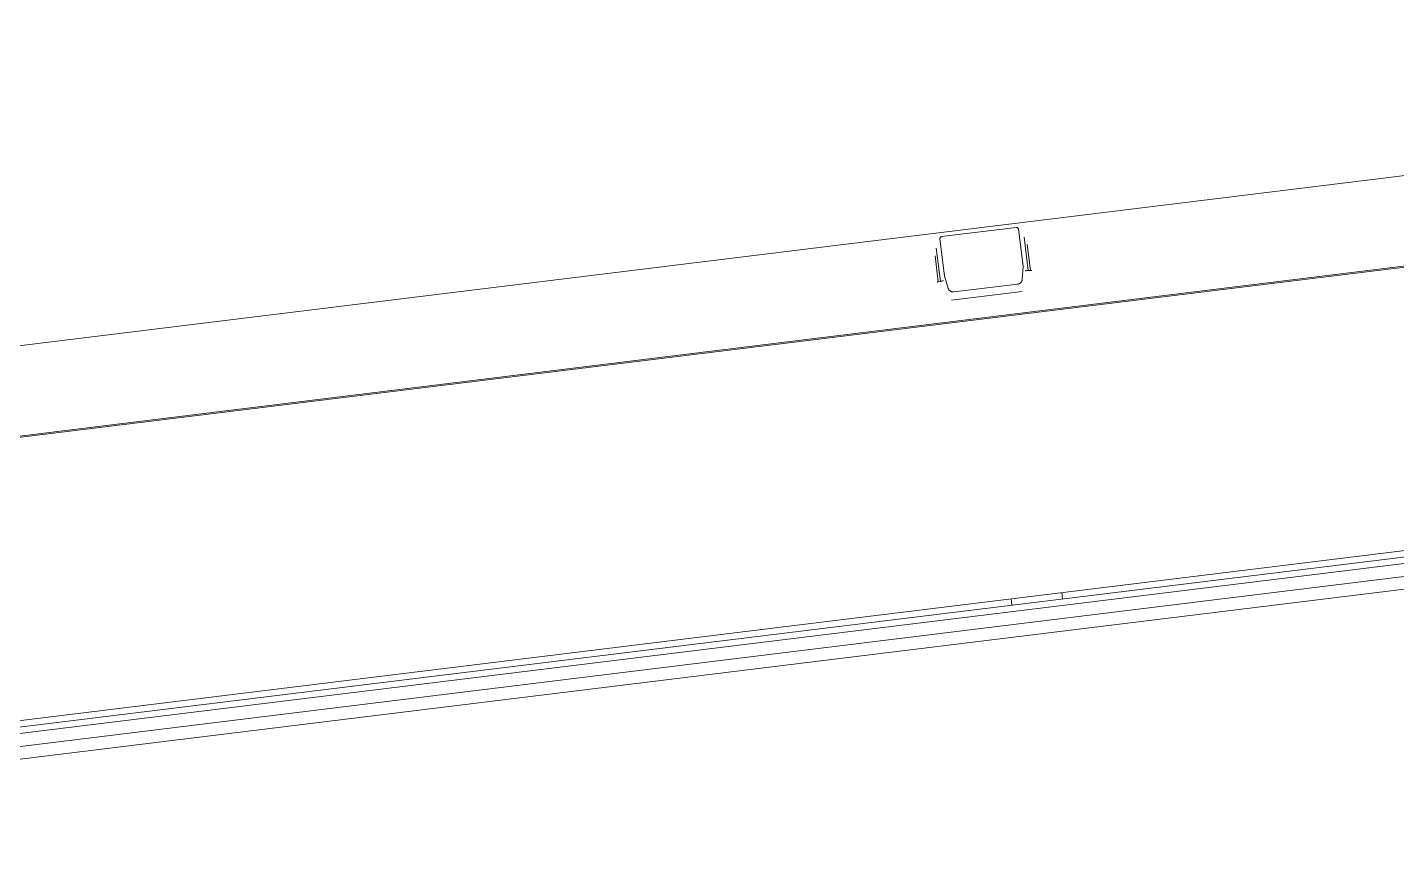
# Model space of a CAD drawing. Header units: millimetres. Extents: x -159872 to 386485, y -250577 to 158966.
# Drawn here: x 158342.5 to 158557, y 14559.2 to 14690 of the extents above; entities that cross this region are included whole.
import ezdxf

# ---------------------------------------------------------------- set-up
doc = ezdxf.new("R2010")
doc.units = ezdxf.units.MM
doc.layers.add('LDS-equipment-kitchen equipment', color=3, linetype='Continuous', lineweight=13)

# ---------------------------------------------------------------- blocks, each defined once
blk = doc.blocks.new('Group-350')
at = {"layer": 'LDS-equipment-kitchen equipment'}
for points in [[(97562.98, 51084.79, 0), (98073.52, 51147.48, 0)], [(97522.03, 51065.4, 0), (98117.36, 51138.5, 0)], [(98094.11, 51135.83, 0), (97545.24, 51068.44, 0)], [(97823.9, 51116.14, 0), (97812.19, 51114.71, 0)], [(97824.23, 51115.87, 0), (97824.23, 51115.88, 0)], [(97824.95, 51110.08, 0), (97824.23, 51115.87, 0)], [(97811.36, 51112.93, 0), (97812, 51107.71, 0)], [(97811.93, 51114.37, 0), (97811.93, 51114.36, 0)], [(97811.93, 51114.36, 0), (97812.64, 51108.57, 0)], [(97825.77, 51109.4, 0), (97825.13, 51114.61, 0)], [(97825.61, 51113.49, 0), (97826.11, 51109.4, 0)], [(97811.67, 51107.63, 0), (97811.17, 51111.72, 0)], [(97812.64, 51108.57, 0), (97812.65, 51108.52, 0)], [(97824.84, 51108.05, 0), (97824.95, 51110.03, 0)], [(97824.95, 51110.03, 0), (97824.95, 51110.08, 0)], [(97825.77, 51109.4, 0), (97825.77, 51109.4, 0)], [(97826.11, 51109.4, 0), (97825.77, 51109.4, 0)], [(97826.11, 51109.4, 0), (97826.11, 51109.4, 0)], [(97811.67, 51107.63, 0), (97812, 51107.71, 0)], [(97811.67, 51107.63, 0), (97811.67, 51107.63, 0)], [(97812, 51107.71, 0), (97812, 51107.71, 0)], [(97812.65, 51108.52, 0), (97813.23, 51106.63, 0)], [(97813.23, 51106.63, 0), (97813.23, 51106.61, 0)], [(97824.14, 51107.29, 0), (97814.09, 51106.05, 0)], [(97824.84, 51108.04, 0), (97824.84, 51108.05, 0)], [(97824.81, 51106.11, 0), (97813.73, 51104.75, 0)], [(97528.03, 51021.75, 0), (98122.1, 51094.7, 0)], [(97532.01, 51020.23, 0), (98118.61, 51092.25, 0)], [(98117.99, 51093.18, 0), (97532.39, 51021.28, 0)], [(98118.85, 51090.27, 0), (97532.26, 51018.24, 0)], [(97535.97, 51016.68, 0), (98115.62, 51087.86, 0)], [(97823.2, 51056.99, 0), (97823.08, 51057.98, 0)], [(97831.14, 51057.96, 0), (97831.02, 51058.96, 0)]]:
    blk.add_polyline3d(points, dxfattribs=at)
for points, weights in [([(97823.9, 51116.14), (97824.07, 51116.17), (97824.21, 51116.06), (97824.23, 51115.88)], [1, 0.804737854125, 0.804737854125, 1]), ([(97811.93, 51114.37), (97811.9, 51114.55), (97812.01, 51114.68), (97812.19, 51114.71)], [1, 0.804737854125, 0.804737854125, 1]), ([(97814.09, 51106.05), (97813.69, 51106), (97813.35, 51106.23), (97813.23, 51106.61)], [1, 0.84400661351, 0.84400661351, 1]), ([(97824.84, 51108.04), (97824.82, 51107.63), (97824.54, 51107.34), (97824.14, 51107.29)], [1, 0.84400661351, 0.84400661351, 1])]:
    blk.add_rational_spline(points, weights, degree=3, dxfattribs=at)
for points, knots in [([(97824.23, 51115.87), (97824.23, 51115.9), (97824.21, 51115.97), (97824.15, 51116.05), (97824.07, 51116.11), (97823.98, 51116.14), (97823.93, 51116.13), (97823.9, 51116.13)], [0, 0, 0, 0, 0.210381, 0.420317, 0.630237, 0.842497, 1, 1, 1, 1]), ([(97812.19, 51114.69), (97812.15, 51114.69), (97812.09, 51114.67), (97812, 51114.61), (97811.95, 51114.52), (97811.92, 51114.43), (97811.93, 51114.38), (97811.93, 51114.36)], [0, 0, 0, 0, 0.217558, 0.436326, 0.653609, 0.867352, 1, 1, 1, 1]), ([(97825.77, 51109.4), (97825.76, 51109.4), (97825.75, 51109.4), (97825.66, 51109.4), (97825.53, 51109.39), (97825.39, 51109.39), (97825.3, 51109.38), (97825.27, 51109.38), (97825.27, 51109.38)], [0, 0, 0, 0, 0.217471, 0.434928, 0.652789, 0.871465, 0.986127, 1, 1, 1, 1]), ([(97826.31, 51109.41), (97826.31, 51109.41), (97826.29, 51109.41), (97826.26, 51109.41), (97826.2, 51109.41), (97826.15, 51109.4), (97826.12, 51109.4), (97826.11, 51109.4), (97826.11, 51109.4)], [0, 0, 0, 0, 0.021918, 0.128569, 0.347238, 0.565092, 0.782539, 1, 1, 1, 1]), ([(97811.48, 51107.59), (97811.48, 51107.59), (97811.49, 51107.59), (97811.53, 51107.6), (97811.58, 51107.61), (97811.63, 51107.62), (97811.67, 51107.63), (97811.67, 51107.63), (97811.67, 51107.63)], [0, 0, 0, 0, 0.021958, 0.12855, 0.347218, 0.565076, 0.782531, 1, 1, 1, 1]), ([(97812, 51107.71), (97812.01, 51107.71), (97812.03, 51107.71), (97812.11, 51107.73), (97812.24, 51107.76), (97812.37, 51107.79), (97812.46, 51107.81), (97812.49, 51107.81), (97812.5, 51107.81)], [0, 0, 0, 0, 0.217471, 0.434928, 0.65279, 0.871466, 0.986126, 1, 1, 1, 1]), ([(97813.23, 51106.63), (97813.26, 51106.55), (97813.33, 51106.38), (97813.53, 51106.19), (97813.77, 51106.08), (97813.97, 51106.06), (97814.07, 51106.07), (97814.09, 51106.07)], [0, 0, 0, 0, 0.237572, 0.474733, 0.713329, 0.955232, 1, 1, 1, 1]), ([(97824.14, 51107.31), (97824.23, 51107.33), (97824.41, 51107.36), (97824.63, 51107.53), (97824.8, 51107.77), (97824.83, 51107.96), (97824.84, 51108.05)], [0, 0, 0, 0, 0.244765, 0.489981, 0.733669, 1, 1, 1, 1])]:
    blk.add_open_spline(points, degree=3, knots=knots, dxfattribs=at)
blk = doc.blocks.new('Group-410')
at = {"layer": 'LDS-equipment-kitchen equipment'}
blk.add_blockref('Group-350', (0, 0), dxfattribs=at)

msp = doc.modelspace()

# ---------------------------------------------------------------- block references
at = {"layer": 'LDS-equipment-kitchen equipment', "color": 7}
msp.add_blockref('Group-410', (60673.51323, -36457.51522), dxfattribs=at)

doc.saveas('drawing.dxf')
